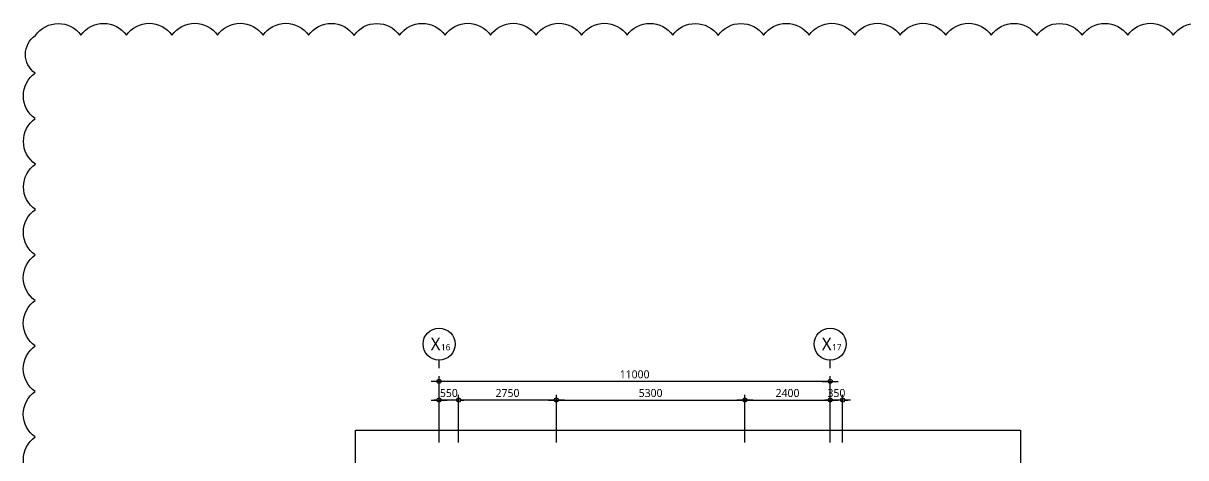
# Model space of a CAD drawing. Header units: millimetres. Extents: x -65167 to 413267, y -17142 to 66587.
# Drawn here: x -65167 to -32472, y 37063 to 49295 of the extents above; entities that cross this region are included whole.
import ezdxf
from ezdxf.enums import TextEntityAlignment as Align

# ---------------------------------------------------------------- set-up
doc = ezdxf.new("R2010")
doc.units = ezdxf.units.MM
doc.header["$LTSCALE"] = 75
doc.header["$MEASUREMENT"] = 0
doc.header["$PDSIZE"] = -10
doc.layers.get('0').update_dxf_attribs({"linetype": 'CONTINUOUS'})
doc.layers.get('Defpoints').update_dxf_attribs({"color": 171, "linetype": 'CONTINUOUS'})
doc.layers.add('CHECK', color=30, linetype='CONTINUOUS', plot=False)
for name, color, linetype in [('NDIM', 7, 'CONTINUOUS'), ('SYM(AXIS)', 7, 'CONTINUOUS'), ('TEXT(AXIS)', 2, 'CONTINUOUS')]:
    doc.layers.add(name, color=color, linetype=linetype)
doc.styles.add('CGS', font='cgse', dxfattribs={"bigfont": 'cgs'})
doc.styles.add('나눔바른고딕', font='NanumBarunGothic.ttf')
doc.dimstyles.new('NDIM 1200', dxfattribs={"dimscale": 75, "dimtxt": 3, "dimasz": 1, "dimexe": 2, "dimexo": 2, "dimgap": 1, "dimtad": 1, "dimdec": 0, "dimdsep": 46, "dimtxsty": 'CGS', "dimblk": 'DOT0', "dimcen": 1, "dimdle": 8, "dimclrd": 256, "dimclre": 256, "dimclrt": 256, "dimadec": 0, "dimazin": 0, "dimtfac": 1, "dimtdec": 0, "dimtix": 1, "dimtmove": 2, "dimatfit": 3, "dimldrblk": 'DOT0', "dimfxl": 1, "dimtolj": 1, "dimtzin": 0, "dimlwd": -1, "dimlwe": -1, "dimarcsym": 0})

# ---------------------------------------------------------------- blocks, each defined once
blk = doc.blocks.new('A$C2F20087E')
at = {"layer": 'SYM(AXIS)'}
blk.add_line((600, 0), (600, 300), dxfattribs=at)
blk.add_circle((600, 900), 600, dxfattribs=at)
blk = doc.blocks.new('DOT0')
blk.add_line((-3, 0), (3, 0))
at = {"color": 6}
blk.add_circle((0, 0), 0.75, dxfattribs=at)
blk = doc.blocks.new('*D394')
at = {"layer": 'Defpoints', "color": 0, "ltscale": 0.4, "transparency": 16777216}
for p in [(-53472, 39213), (-53472, 37338), (-42472, 37338)]:
    blk.add_point(p, dxfattribs=at)
at = {"layer": 'NDIM', "ltscale": 0.4, "transparency": 16777216}
for p, q in [((-53472, 37488), (-53472, 39363)), ((-42472, 37488), (-42472, 39363)), ((-42547, 39213), (-53397, 39213))]:
    blk.add_line(p, q, dxfattribs=at)
at = {"layer": 'NDIM', "ltscale": 0.4, "transparency": 16777216, "xscale": 75, "yscale": 75, "zscale": 75, "rotation": 180}
blk.add_blockref('DOT0', (-53472, 39213), dxfattribs=at)
at = {"layer": 'NDIM', "ltscale": 0.4, "transparency": 16777216, "xscale": 75, "yscale": 75, "zscale": 75}
blk.add_blockref('DOT0', (-42472, 39213), dxfattribs=at)
at = {"layer": 'NDIM', "ltscale": 0.4, "transparency": 16777216, "insert": (-47972, 39410), "char_height": 225, "attachment_point": 5, "style": '나눔바른고딕'}
blk.add_mtext('\\A1;11000', dxfattribs=at)
blk = doc.blocks.new('*D396')
at = {"layer": 'Defpoints', "color": 0, "ltscale": 0.4, "transparency": 16777216}
for p in [(-52922, 38688), (-52922, 37338), (-50172, 37338)]:
    blk.add_point(p, dxfattribs=at)
at = {"layer": 'NDIM', "ltscale": 0.4, "transparency": 16777216}
for p, q in [((-52922, 37488), (-52922, 38838)), ((-50247, 38688), (-52847, 38688)), ((-50172, 37488), (-50172, 38838))]:
    blk.add_line(p, q, dxfattribs=at)
at = {"layer": 'NDIM', "ltscale": 0.4, "transparency": 16777216, "xscale": 75, "yscale": 75, "zscale": 75, "rotation": 180}
blk.add_blockref('DOT0', (-52922, 38688), dxfattribs=at)
at = {"layer": 'NDIM', "ltscale": 0.4, "transparency": 16777216, "xscale": 75, "yscale": 75, "zscale": 75}
blk.add_blockref('DOT0', (-50172, 38688), dxfattribs=at)
at = {"layer": 'NDIM', "ltscale": 0.4, "transparency": 16777216, "insert": (-51547, 38885), "char_height": 225, "attachment_point": 5, "style": '나눔바른고딕'}
blk.add_mtext('\\A1;2750', dxfattribs=at)
blk = doc.blocks.new('*D397')
at = {"layer": 'Defpoints', "color": 0, "ltscale": 0.4, "transparency": 16777216}
for p in [(-53472, 38688), (-53472, 37338), (-52922, 37338)]:
    blk.add_point(p, dxfattribs=at)
at = {"layer": 'NDIM', "ltscale": 0.4, "transparency": 16777216}
for p, q in [((-53547, 38688), (-53622, 38688)), ((-53472, 37488), (-53472, 38838)), ((-52922, 38688), (-53472, 38688)), ((-52922, 37488), (-52922, 38838)), ((-52847, 38688), (-52772, 38688))]:
    blk.add_line(p, q, dxfattribs=at)
at = {"layer": 'NDIM', "ltscale": 0.4, "transparency": 16777216, "xscale": 75, "yscale": 75, "zscale": 75}
blk.add_blockref('DOT0', (-53472, 38688), dxfattribs=at)
at = {"layer": 'NDIM', "ltscale": 0.4, "transparency": 16777216, "xscale": 75, "yscale": 75, "zscale": 75, "rotation": 180}
blk.add_blockref('DOT0', (-52922, 38688), dxfattribs=at)
at = {"layer": 'NDIM', "ltscale": 0.4, "transparency": 16777216, "insert": (-53197, 38885), "char_height": 225, "attachment_point": 5, "style": '나눔바른고딕'}
blk.add_mtext('\\A1;550', dxfattribs=at)
blk = doc.blocks.new('*D398')
at = {"layer": 'Defpoints', "color": 0, "ltscale": 0.4, "transparency": 16777216}
for p in [(-44872, 38688), (-50172, 37338), (-44872, 37338)]:
    blk.add_point(p, dxfattribs=at)
at = {"layer": 'NDIM', "ltscale": 0.4, "transparency": 16777216}
for p, q in [((-50172, 37488), (-50172, 38838)), ((-50097, 38688), (-44947, 38688)), ((-44872, 37488), (-44872, 38838))]:
    blk.add_line(p, q, dxfattribs=at)
at = {"layer": 'NDIM', "ltscale": 0.4, "transparency": 16777216, "xscale": 75, "yscale": 75, "zscale": 75, "rotation": 180}
blk.add_blockref('DOT0', (-50172, 38688), dxfattribs=at)
at = {"layer": 'NDIM', "ltscale": 0.4, "transparency": 16777216, "xscale": 75, "yscale": 75, "zscale": 75}
blk.add_blockref('DOT0', (-44872, 38688), dxfattribs=at)
at = {"layer": 'NDIM', "ltscale": 0.4, "transparency": 16777216, "insert": (-47522, 38885), "char_height": 225, "attachment_point": 5, "style": '나눔바른고딕'}
blk.add_mtext('\\A1;5300', dxfattribs=at)
blk = doc.blocks.new('*D399')
at = {"layer": 'Defpoints', "color": 0, "ltscale": 0.4, "transparency": 16777216}
for p in [(-42472, 38688), (-44872, 37338), (-42472, 37338)]:
    blk.add_point(p, dxfattribs=at)
at = {"layer": 'NDIM', "ltscale": 0.4, "transparency": 16777216}
for p, q in [((-44872, 37488), (-44872, 38838)), ((-44797, 38688), (-42547, 38688)), ((-42472, 37488), (-42472, 38838))]:
    blk.add_line(p, q, dxfattribs=at)
at = {"layer": 'NDIM', "ltscale": 0.4, "transparency": 16777216, "xscale": 75, "yscale": 75, "zscale": 75, "rotation": 180}
blk.add_blockref('DOT0', (-44872, 38688), dxfattribs=at)
at = {"layer": 'NDIM', "ltscale": 0.4, "transparency": 16777216, "xscale": 75, "yscale": 75, "zscale": 75}
blk.add_blockref('DOT0', (-42472, 38688), dxfattribs=at)
at = {"layer": 'NDIM', "ltscale": 0.4, "transparency": 16777216, "insert": (-43672, 38885), "char_height": 225, "attachment_point": 5, "style": '나눔바른고딕'}
blk.add_mtext('\\A1;2400', dxfattribs=at)
blk = doc.blocks.new('*D400')
at = {"layer": 'Defpoints', "color": 0, "ltscale": 0.4, "transparency": 16777216}
for p in [(-42472, 38688), (-42472, 37338), (-42122, 37338)]:
    blk.add_point(p, dxfattribs=at)
at = {"layer": 'NDIM', "ltscale": 0.4, "transparency": 16777216}
for p, q in [((-42547, 38688), (-42622, 38688)), ((-42472, 37488), (-42472, 38838)), ((-42122, 38688), (-42472, 38688)), ((-42122, 37488), (-42122, 38838)), ((-42047, 38688), (-41972, 38688))]:
    blk.add_line(p, q, dxfattribs=at)
at = {"layer": 'NDIM', "ltscale": 0.4, "transparency": 16777216, "xscale": 75, "yscale": 75, "zscale": 75}
blk.add_blockref('DOT0', (-42472, 38688), dxfattribs=at)
at = {"layer": 'NDIM', "ltscale": 0.4, "transparency": 16777216, "xscale": 75, "yscale": 75, "zscale": 75, "rotation": 180}
blk.add_blockref('DOT0', (-42122, 38688), dxfattribs=at)
at = {"layer": 'NDIM', "ltscale": 0.4, "transparency": 16777216, "insert": (-42297, 38885), "char_height": 225, "attachment_point": 5, "style": '나눔바른고딕'}
blk.add_mtext('\\A1;350', dxfattribs=at)

msp = doc.modelspace()

# ---------------------------------------------------------------- linework, layer by layer
at = {"layer": 'CHECK'}
msp.add_lwpolyline([(-64827, 36368.6, -0.5205671), (-64830.5, 37648.3, -0.5205671), (-64832.6, 38928.8, -0.5205671), (-64833.3, 40209.6, -0.5205671), (-64832.5, 41490.4, -0.5205671), (-64830.2, 42770.8, -0.5205671), (-64826.6, 44050.5, -0.5205671), (-64825, 45329.2, -0.5205671), (-64829, 46608.5, -0.5205671), (-64831.8, 47888.6, -0.5205671), (-64823.5, 48951.7, -0.5205671), (-63544.6, 48956.1, -0.5205671), (-62264.7, 48959.2, -0.5205671), (-60984.1, 48961.1, -0.5205671), (-59703.3, 48961.4, -0.5205671), (-58422.5, 48960.3, -0.5205671), (-57142.2, 48957.7, -0.5205671), (-55862.8, 48953.9, -0.5205671), (-54584.1, 48954.1, -0.5205671), (-53304.6, 48957.9, -0.5205671), (-52024.3, 48960.4, -0.5205671), (-50743.5, 48961.5, -0.5205671), (-49462.7, 48961, -0.5205671), (-48182.1, 48959.1, -0.5205671), (-46902.3, 48955.9, -0.5205671), (-45623.4, 48952, -0.5205671), (-44344.4, 48956.3, -0.5205671), (-43064.4, 48959.4, -0.5205671), (-41783.8, 48961.1, -0.5205671), (-40503, 48961.4, -0.5205671), (-39222.2, 48960.2, -0.5205671), (-37942, 48957.6, -0.5205671), (-36662.6, 48953.7, -0.5205671), (-35383.9, 48954.3, -0.5205671), (-34104.4, 48958.1, -0.5205671), (-32824, 48960.5, -0.5205671), (-31543.2, 48961.5, -0.5205671)], format="xyb", dxfattribs=at)
at = {"layer": 'Defpoints', "ltscale": 10000}
msp.add_lwpolyline([(-55822, 37837.5), (-37122, 37837.5), (-37122, 6362.5), (-55822, 6362.5)], close=True, dxfattribs=at)

# ---------------------------------------------------------------- block references
at = {"xscale": 0.75, "yscale": 0.75, "zscale": 0.75}
for p in [(-53922, 39587.5), (-42922, 39587.5)]:
    msp.add_blockref('A$C2F20087E', p, dxfattribs=at)

# ---------------------------------------------------------------- texts
at = {"layer": 'TEXT(AXIS)', "style": '나눔바른고딕'}
for s, height, p in [('X', 360, (-53570.7, 40265.5)), ('16', 180, (-53286.3, 40175.5)), ('X', 360, (-42570.7, 40265.5)), ('17', 180, (-42286.3, 40175.5))]:
    msp.add_text(s, height=height, dxfattribs=at).set_placement(p, align=Align.MIDDLE)

# ---------------------------------------------------------------- dimensions: what is measured, and where the dimension line sits
at = {"layer": 'NDIM', "ltscale": 0.4}
for base, p1, p2, picture, middle in [((-53472, 39212.5), (-42472, 37337.5), (-53472, 37337.5), '*D394', (-47972, 39409.7)), ((-53472, 38687.5), (-52922, 37337.5), (-53472, 37337.5), '*D397', (-53197, 38884.7)), ((-52922, 38687.5), (-50172, 37337.5), (-52922, 37337.5), '*D396', (-51547, 38884.7)), ((-42472, 38687.5), (-42122, 37337.5), (-42472, 37337.5), '*D400', (-42297, 38884.8))]:
    dim = msp.add_linear_dim(base=base, p1=p1, p2=p2, angle=180, dimstyle='NDIM 1200', override={"dimtxsty": '나눔바른고딕'}, dxfattribs=at)
    dim.commit()
    dim.dimension.update_dxf_attribs({"geometry": picture, "text_midpoint": middle})
for base, p1, p2, picture, middle in [((-44872, 38687.5), (-50172, 37337.5), (-44872, 37337.5), '*D398', (-47522, 38884.8)), ((-42472, 38687.5), (-44872, 37337.5), (-42472, 37337.5), '*D399', (-43672, 38884.7))]:
    dim = msp.add_linear_dim(base=base, p1=p1, p2=p2, dimstyle='NDIM 1200', override={"dimtxsty": '나눔바른고딕'}, dxfattribs=at)
    dim.commit()
    dim.dimension.update_dxf_attribs({"geometry": picture, "text_midpoint": middle})

doc.saveas('drawing.dxf')
